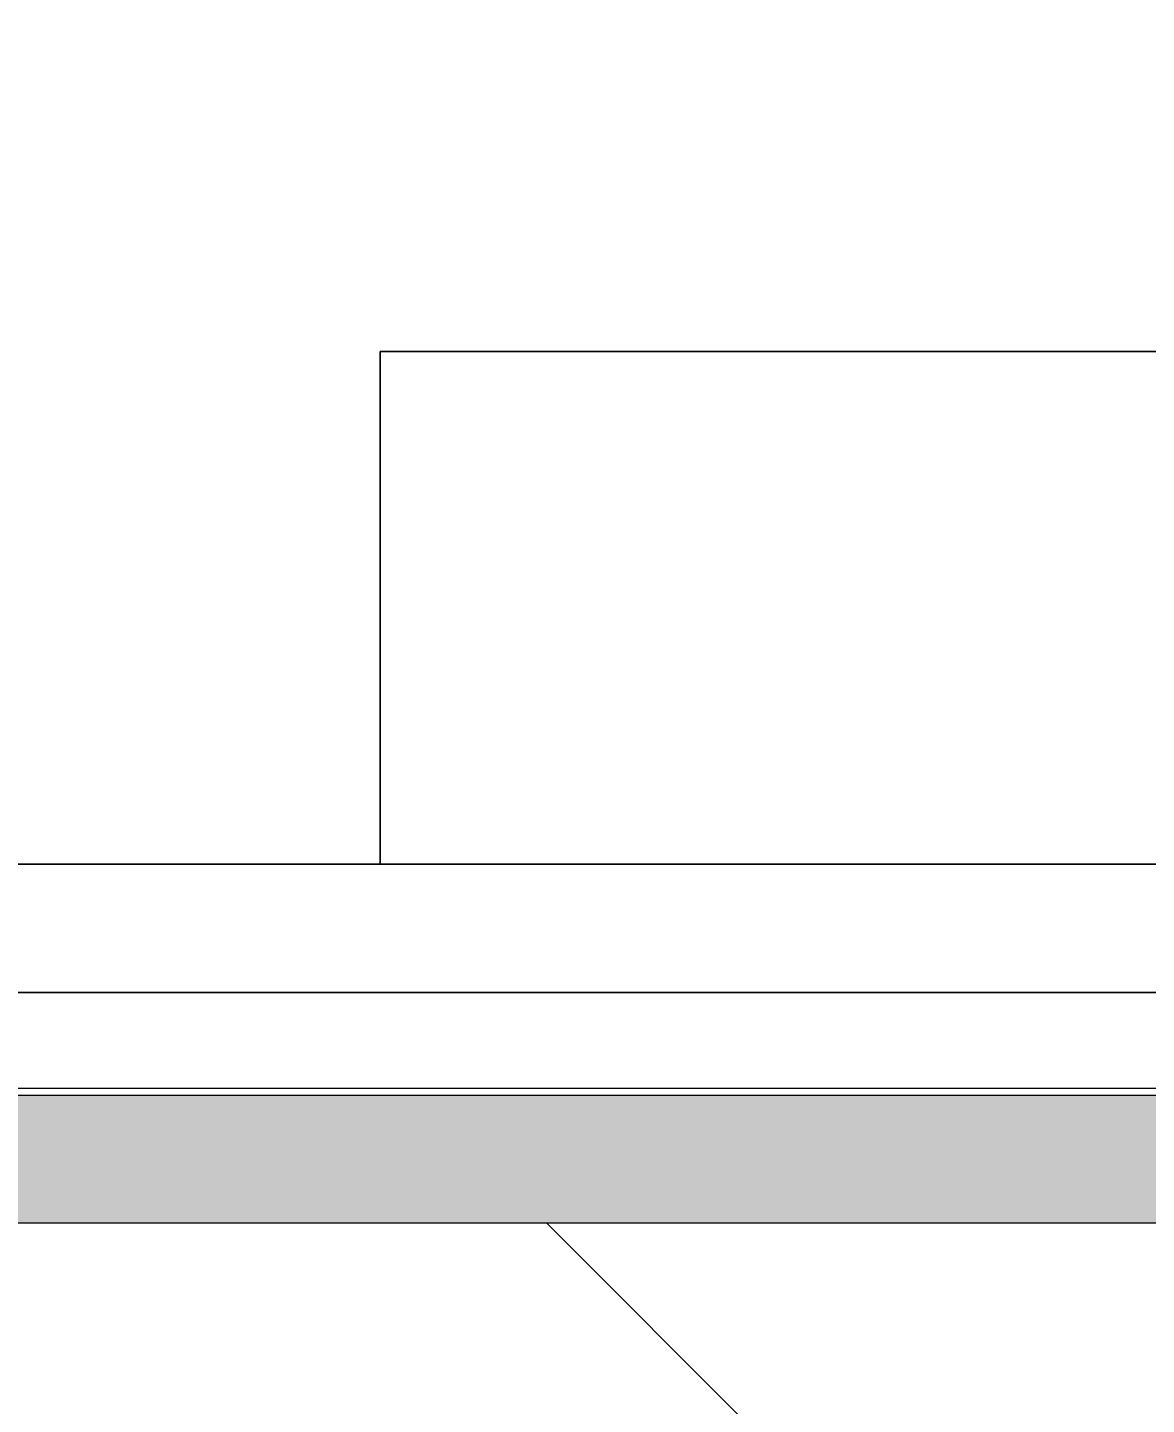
# Model space of a CAD drawing. Header units: millimetres. Extents: x -3724 to 231642, y -8553 to 29017.
# Drawn here: x 9272.5 to 9447.1, y 7871.7 to 8086.5 of the extents above; entities that cross this region are included whole.
import ezdxf

# ---------------------------------------------------------------- set-up
doc = ezdxf.new("R2010")
doc.units = ezdxf.units.MM
for name, color, linetype, lineweight in [('A-ANNO-DIMS', 7, 'Continuous', 9), ('A-ANNO-DIMS-100', 7, 'Continuous', 9), ('I-WALL', 7, 'Continuous', 9)]:
    doc.layers.add(name, color=color, linetype=linetype, lineweight=lineweight)
for name, color, linetype, lineweight, true_color in [('A-WALL-1', 9, 'Continuous', 9, 0x808080), ('A-WALL-FNSH-1', 9, 'Continuous', 9, 0x808080), ('I-FURN-1', 9, 'Continuous', 9, 0x808080)]:
    doc.layers.add(name, color=color, linetype=linetype, lineweight=lineweight, true_color=true_color)
doc.styles.add('ISOCPEUR', font='isocpeur.ttf', dxfattribs={"width": 0.9, "height": 250})
doc.styles.add('ISOCPEUR_1', font='isocpeur.ttf', dxfattribs={"width": 0.9, "height": 200})
doc.dimstyles.new('ISO-2_0_0_9К_Средний_округл2', dxfattribs={"dimscale": 304.8, "dimtxt": 199.196235, "dimasz": 0.492126, "dimexe": 0.393701, "dimexo": 0, "dimgap": 0, "dimtad": 1, "dimdec": 0, "dimrnd": 10, "dimzin": 0, "dimdsep": 46, "dimtxsty": 'ISOCPEUR_1', "dimblk1": 'OBLIQUE', "dimblk2": 'OBLIQUE', "dimsah": 1, "dimcen": 0.09, "dimdle": 0.393701, "dimazin": 0, "dimtfac": 1, "dimtdec": 4, "dimtix": 1, "dimtmove": 0, "dimatfit": 3, "dimfxl": 1, "dimtvp": 1, "dimtolj": 1, "dimtzin": 0, "dimarcsym": 2})
doc.dimstyles.new('ISO-2_5_0_9К_БОЛЬШОЙ', dxfattribs={"dimscale": 304.8, "dimtxt": 248.995294, "dimasz": 0.492126, "dimexe": 0.393701, "dimexo": 0.984252, "dimgap": 0, "dimtad": 1, "dimdec": 0, "dimrnd": 10, "dimzin": 0, "dimdsep": 46, "dimtxsty": 'ISOCPEUR', "dimblk1": 'OBLIQUE', "dimblk2": 'OBLIQUE', "dimsah": 1, "dimcen": 0.09, "dimdle": 0.393701, "dimazin": 0, "dimtfac": 1, "dimtdec": 4, "dimtix": 1, "dimtmove": 0, "dimatfit": 3, "dimfxl": 1, "dimtvp": 1, "dimtolj": 1, "dimtzin": 0, "dimarcsym": 2})

# ---------------------------------------------------------------- blocks, each defined once
blk = doc.blocks.new('Бизиборд лего - бизиборд 1_21б-32328682-План расстановки мебели и оборудования 1 этажа в осях 1-12')
at = {"layer": 'I-FURN-1'}
for p, q in [((-765, 100), (-915, 100)), ((-915, 100), (-915, 20)), ((-915, 20), (-915, 100)), ((-915, 100), (-765, 100)), ((-500, 20), (-1000, 20)), ((-1000, 20), (-970, 20)), ((-970, 20), (-967.07, 20)), ((-957.41, 20), (-970, 20)), ((-970, 20), (-950, 20)), ((-950, 20), (-970, 20)), ((-970, 20), (-957.41, 20)), ((-969.66, 20), (-970, 20)), ((-970, 20), (-950, 20)), ((-950, 20), (-970, 20)), ((-970, 20), (-950, 20)), ((-967.07, 20), (-970, 20)), ((-970, 20), (-955, 20)), ((-969.66, 20), (-970, 20)), ((-970, 20), (-965, 20)), ((-968.66, 20), (-970, 20)), ((-970, 20), (-950, 20)), ((-960, 20), (-970, 20)), ((-970, 20), (-950, 20)), ((-950, 20), (-970, 20)), ((-970, 20), (-967.07, 20)), ((-960, 20), (-970, 20)), ((-970, 20), (-950, 20)), ((-950, 20), (-970, 20)), ((-970, 20), (-950, 20)), ((-969.66, 20), (-970, 20)), ((-970, 20), (-950, 20)), ((-950, 20), (-970, 20)), ((-970, 20), (-950, 20)), ((-950, 20), (-970, 20)), ((-970, 20), (-950, 20)), ((-950, 20), (-970, 20)), ((-970, 20), (-950, 20)), ((-950, 20), (-970, 20)), ((-970, 20), (-950, 20)), ((-950, 20), (-970, 20)), ((-970, 20), (-950, 20)), ((-950, 20), (-970, 20)), ((-970, 20), (-968.66, 20)), ((-957.41, 20), (-970, 20)), ((-970, 20), (-950, 20)), ((-950, 20), (-970, 20)), ((-970, 20), (-969.66, 20)), ((-965, 20), (-970, 20)), ((-970, 20), (-950, 20)), ((-950, 20), (-970, 20)), ((-970, 20), (-969.66, 20)), ((-969.66, 20), (-970, 20)), ((-970, 20), (-967.07, 20)), ((-968.66, 20), (-970, 20)), ((-970, 20), (-962.59, 20)), ((-962.59, 20), (-970, 20)), ((-970, 20), (-950, 20)), ((-950, 20), (-970, 20)), ((-970, 20), (-967.07, 20)), ((-969.66, 20), (-970, 20)), ((-962.59, 20), (-969.66, 20)), ((-950, 20), (-969.66, 20)), ((-967.07, 20), (-969.66, 20)), ((-969.66, 20), (-951.34, 20)), ((-969.66, 20), (-962.59, 20)), ((-962.59, 20), (-969.66, 20)), ((-968.66, 20), (-969.66, 20)), ((-968.66, 20), (-967.07, 20)), ((-957.41, 20), (-968.66, 20)), ((-968.66, 20), (-952.93, 20)), ((-950, 20), (-968.66, 20)), ((-962.59, 20), (-968.66, 20)), ((-967.07, 20), (-950.34, 20)), ((-950, 20), (-967.07, 20)), ((-967.07, 20), (-950, 20)), ((-957.41, 20), (-967.07, 20)), ((-967.07, 20), (-957.41, 20)), ((-967.07, 20), (-951.34, 20)), ((-966.72, 20), (-962.59, 20)), ((-965, 20), (-962.59, 20)), ((-950, 20), (-965, 20)), ((-960, 20), (-962.59, 20)), ((-962.59, 20), (-955, 20)), ((-962.59, 20), (-960, 20)), ((-952.93, 20), (-962.59, 20)), ((-962.59, 20), (-952.93, 20)), ((-960, 20), (-962.59, 20)), ((-960, 20), (-962.59, 20)), ((-961.84, 20), (-957.41, 20)), ((-957.41, 20), (-960, 20)), ((-950, 20), (-960, 20)), ((-950, 20), (-960, 20)), ((-960, 20), (-957.41, 20)), ((-957.41, 20), (-960, 20)), ((-957.41, 20), (-960, 20)), ((-950, 20), (-957.41, 20)), ((-957.41, 20), (-955, 20)), ((-955, 20), (-957.41, 20)), ((-952.93, 20), (-957.41, 20)), ((-950, 20), (-957.41, 20)), ((-950, 20), (-957.41, 20)), ((-957.41, 20), (-950.34, 20)), ((-957.41, 20), (-950, 20)), ((-952.93, 20), (-957.41, 20)), ((-955, 20), (-957.41, 20)), ((-956.96, 20), (-952.93, 20)), ((-955, 20), (-952.93, 20)), ((-952.93, 20), (-955, 20)), ((-955, 20), (-950, 20)), ((-955, 20), (-951.34, 20)), ((-952.93, 20), (-955, 20)), ((-952.93, 20), (-951.34, 20)), ((-951.34, 20), (-952.93, 20)), ((-950, 20), (-952.93, 20)), ((-952.93, 20), (-950, 20)), ((-950, 20), (-952.93, 20)), ((-952.93, 20), (-950, 20)), ((-951.34, 20), (-952.93, 20)), ((-950, 20), (-952.93, 20)), ((-951.34, 20), (-950.34, 20)), ((-950.34, 20), (-951.34, 20)), ((-951.34, 20), (-950, 20)), ((-951.34, 20), (-950, 20)), ((-950, 20), (-951.34, 20)), ((-951.34, 20), (-950.34, 20)), ((-950.34, 20), (-950, 20)), ((-950.34, 20), (-950, 20)), ((-950, 20), (-950.34, 20)), ((-950.34, 20), (-950, 20)), ((-950.34, 20), (-950, 20)), ((-950, 20), (-915, 20)), ((-915, 20), (-910, 20)), ((-915, 20), (-910, 20)), ((-910, 20), (-915, 20)), ((-910, 20), (-890, 20)), ((-909.66, 20), (-910, 20)), ((-910, 20), (-907.07, 20)), ((-902.59, 20), (-910, 20)), ((-910, 20), (-890, 20)), ((-890, 20), (-910, 20)), ((-910, 20), (-890, 20)), ((-890, 20), (-910, 20)), ((-910, 20), (-895, 20)), ((-890, 20), (-910, 20)), ((-910, 20), (-905, 20)), ((-891.34, 20), (-910, 20)), ((-910, 20), (-908.66, 20)), ((-890, 20), (-910, 20)), ((-910, 20), (-890, 20)), ((-890, 20), (-910, 20)), ((-910, 20), (-890, 20)), ((-890, 20), (-910, 20)), ((-910, 20), (-890, 20)), ((-890, 20), (-910, 20)), ((-910, 20), (-905, 20)), ((-902.59, 20), (-910, 20)), ((-910, 20), (-890, 20)), ((-902.59, 20), (-910, 20)), ((-910, 20), (-890, 20)), ((-890, 20), (-910, 20)), ((-910, 20), (-890, 20)), ((-890, 20), (-910, 20)), ((-910, 20), (-907.07, 20)), ((-890, 20), (-910, 20)), ((-910, 20), (-890, 20)), ((-890, 20), (-910, 20)), ((-910, 20), (-890, 20)), ((-890, 20), (-910, 20)), ((-910, 20), (-890.34, 20)), ((-892.93, 20), (-910, 20)), ((-910, 20), (-890, 20)), ((-890, 20), (-910, 20)), ((-910, 20), (-900, 20)), ((-905, 20), (-910, 20)), ((-910, 20), (-891.34, 20)), ((-890, 20), (-910, 20)), ((-910, 20), (-909.66, 20)), ((-890, 20), (-910, 20)), ((-910, 20), (-902.59, 20)), ((-909.66, 20), (-910, 20)), ((-910, 20), (-909.66, 20)), ((-905, 20), (-910, 20)), ((-910, 20), (-890, 20)), ((-890, 20), (-910, 20)), ((-910, 20), (-890, 20)), ((-890, 20), (-910, 20)), ((-910, 20), (-909.66, 20)), ((-909.66, 20), (-910, 20)), ((-897.41, 20), (-909.66, 20)), ((-909.66, 20), (-897.41, 20)), ((-897.41, 20), (-909.66, 20)), ((-909.66, 20), (-902.59, 20)), ((-909.66, 20), (-908.66, 20)), ((-908.66, 20), (-909.66, 20)), ((-908.66, 20), (-890, 20)), ((-908.66, 20), (-905, 20)), ((-890, 20), (-908.66, 20)), ((-907.07, 20), (-903.24, 20)), ((-907.07, 20), (-891.34, 20)), ((-907.07, 20), (-890, 20)), ((-907.07, 20), (-903.24, 20)), ((-903.24, 20), (-907.07, 20)), ((-905, 20), (-890, 20)), ((-905, 20), (-890, 20)), ((-890, 20), (-905, 20)), ((-890, 20), (-905, 20)), ((-905, 20), (-891.34, 20)), ((-902.59, 20), (-898.36, 20)), ((-890, 20), (-902.59, 20)), ((-890, 20), (-902.59, 20)), ((-890, 20), (-902.59, 20)), ((-902.59, 20), (-892.93, 20)), ((-902.59, 20), (-890, 20)), ((-902.59, 20), (-898.36, 20)), ((-898.36, 20), (-902.59, 20)), ((-900, 20), (-890, 20)), ((-897.41, 20), (-893.48, 20)), ((-895, 20), (-897.41, 20)), ((-897.41, 20), (-890, 20)), ((-890.34, 20), (-897.41, 20)), ((-897.41, 20), (-893.48, 20)), ((-893.48, 20), (-897.41, 20)), ((-892.93, 20), (-895, 20)), ((-895, 20), (-890, 20)), ((-892.93, 20), (-891.34, 20)), ((-890, 20), (-892.93, 20)), ((-890, 20), (-892.93, 20)), ((-892.93, 20), (-890, 20)), ((-892.93, 20), (-891.34, 20)), ((-891.34, 20), (-892.93, 20)), ((-891.34, 20), (-890, 20)), ((-890, 20), (-891.34, 20)), ((-891.34, 20), (-890, 20)), ((-891.34, 20), (-890, 20)), ((-890.34, 20), (-890, 20)), ((-890, 20), (-890.34, 20)), ((-890, 20), (-850, 20)), ((-890, 20), (-850, 20)), ((-850, 20), (-890, 20)), ((-850, 20), (-840, 20)), ((-842.59, 20), (-850, 20)), ((-850, 20), (-830, 20)), ((-830, 20), (-850, 20)), ((-850, 20), (-830, 20)), ((-830, 20), (-850, 20)), ((-850, 20), (-830, 20)), ((-830, 20), (-850, 20)), ((-850, 20), (-830, 20)), ((-830, 20), (-850, 20)), ((-850, 20), (-830, 20)), ((-845, 20), (-850, 20)), ((-850, 20), (-830, 20)), ((-848.66, 20), (-850, 20)), ((-850, 20), (-847.07, 20)), ((-847.07, 20), (-850, 20)), ((-850, 20), (-830, 20)), ((-830, 20), (-850, 20)), ((-850, 20), (-830, 20)), ((-830, 20), (-850, 20)), ((-850, 20), (-835, 20)), ((-849.66, 20), (-850, 20)), ((-850, 20), (-830, 20)), ((-830, 20), (-850, 20)), ((-850, 20), (-830, 20)), ((-830, 20), (-850, 20)), ((-850, 20), (-830, 20)), ((-830, 20), (-850, 20)), ((-850, 20), (-830, 20)), ((-830, 20), (-850, 20)), ((-850, 20), (-830, 20)), ((-830, 20), (-850, 20)), ((-850, 20), (-830, 20)), ((-830, 20), (-850, 20)), ((-850, 20), (-830, 20)), ((-830, 20), (-850, 20)), ((-850, 20), (-830, 20)), ((-830, 20), (-850, 20)), ((-850, 20), (-840, 20)), ((-830, 20), (-850, 20)), ((-850, 20), (-849.66, 20)), ((-830, 20), (-850, 20)), ((-850, 20), (-847.07, 20)), ((-848.66, 20), (-850, 20)), ((-850, 20), (-848.66, 20)), ((-849.66, 20), (-850, 20)), ((-850, 20), (-831.34, 20)), ((-837.41, 20), (-850, 20)), ((-850, 20), (-830, 20)), ((-830, 20), (-850, 20)), ((-850, 20), (-830, 20)), ((-830, 20), (-850, 20)), ((-850, 20), (-849.66, 20)), ((-848.66, 20), (-850, 20)), ((-845, 20), (-849.66, 20)), ((-849.66, 20), (-848.66, 20)), ((-847.07, 20), (-849.66, 20)), ((-849.66, 20), (-847.07, 20)), ((-848.66, 20), (-845, 20)), ((-840, 20), (-848.66, 20)), ((-848.66, 20), (-847.07, 20)), ((-830, 20), (-848.66, 20)), ((-848.66, 20), (-840, 20)), ((-842.59, 20), (-848.66, 20)), ((-848.66, 20), (-845, 20)), ((-845, 20), (-848.66, 20)), ((-847.07, 20), (-835, 20)), ((-832.93, 20), (-847.07, 20)), ((-847.07, 20), (-845, 20)), ((-847.07, 20), (-830, 20)), ((-840, 20), (-847.07, 20)), ((-847.07, 20), (-845, 20)), ((-832.93, 20), (-845, 20)), ((-842.59, 20), (-845, 20)), ((-845, 20), (-830, 20)), ((-845, 20), (-842.59, 20)), ((-844.64, 20), (-840, 20)), ((-844.64, 20), (-840, 20)), ((-840, 20), (-844.64, 20)), ((-840, 20), (-842.59, 20)), ((-831.34, 20), (-842.59, 20)), ((-842.59, 20), (-840, 20)), ((-837.41, 20), (-842.59, 20)), ((-840, 20), (-830, 20)), ((-830, 20), (-840, 20)), ((-830, 20), (-840, 20)), ((-840, 20), (-830, 20)), ((-840, 20), (-831.34, 20)), ((-831.34, 20), (-840, 20)), ((-840, 20), (-835, 20)), ((-839.76, 20), (-835, 20)), ((-839.76, 20), (-835, 20)), ((-835, 20), (-839.76, 20)), ((-830, 20), (-837.41, 20)), ((-835, 20), (-837.41, 20)), ((-835, 20), (-831.34, 20)), ((-835, 20), (-831.34, 20)), ((-835, 20), (-831.34, 20)), ((-832.93, 20), (-835, 20)), ((-834.88, 20), (-831.34, 20)), ((-834.88, 20), (-831.34, 20)), ((-831.34, 20), (-834.88, 20)), ((-830, 20), (-832.93, 20)), ((-830, 20), (-832.93, 20)), ((-830.34, 20), (-832.93, 20)), ((-831.34, 20), (-830, 20)), ((-831.34, 20), (-830.34, 20)), ((-830.34, 20), (-831.34, 20)), ((-831.34, 20), (-830, 20)), ((-830, 20), (-831.34, 20)), ((-831.34, 20), (-830, 20)), ((-831.34, 20), (-830.34, 20)), ((-830.34, 20), (-830, 20)), ((-830, 20), (-830.34, 20)), ((-830.34, 20), (-830, 20)), ((-830, 20), (-830.34, 20)), ((-830, 20), (-795.81, 20)), ((-830, 20), (-790, 20)), ((-790, 20), (-830, 20)), ((-970, 0), (-1030, 0)), ((-1030, 0), (-970, 0)), ((-1000, 0), (-500, 0)), ((-970, 0), (-1000, 0)), ((-969.66, 0), (-970, 0)), ((-970, 0), (-950.34, 0)), ((-950, 0), (-970, 0)), ((-970, 0), (-950, 0)), ((-950, 0), (-970, 0)), ((-970, 0), (-951.34, 0)), ((-950, 0), (-970, 0)), ((-970, 0), (-950, 0)), ((-968.66, 0), (-970, 0)), ((-970, 0), (-968.66, 0)), ((-950, 0), (-970, 0)), ((-970, 0), (-969.66, 0)), ((-950, 0), (-970, 0)), ((-970, 0), (-950, 0)), ((-962.59, 0), (-970, 0)), ((-970, 0), (-968.66, 0)), ((-950, 0), (-970, 0)), ((-970, 0), (-950, 0)), ((-965, 0), (-970, 0)), ((-970, 0), (-965, 0)), ((-950, 0), (-970, 0)), ((-970, 0), (-950, 0)), ((-950, 0), (-970, 0)), ((-970, 0), (-955, 0)), ((-960, 0), (-970, 0)), ((-970, 0), (-950, 0)), ((-950, 0), (-970, 0)), ((-970, 0), (-950, 0)), ((-950, 0), (-970, 0)), ((-970, 0), (-968.66, 0)), ((-950, 0), (-970, 0)), ((-970, 0), (-950, 0)), ((-950, 0), (-970, 0)), ((-970, 0), (-950, 0)), ((-950, 0), (-970, 0)), ((-970, 0), (-950, 0)), ((-950, 0), (-970, 0)), ((-970, 0), (-950, 0)), ((-950, 0), (-970, 0)), ((-970, 0), (-950, 0)), ((-950, 0), (-970, 0)), ((-970, 0), (-950, 0)), ((-950, 0), (-970, 0)), ((-970, 0), (-967.07, 0)), ((-962.59, 0), (-970, 0)), ((-970, 0), (-950, 0)), ((-950, 0), (-970, 0)), ((-970, 0), (-967.07, 0)), ((-950, 0), (-970, 0)), ((-970, 0), (-950, 0)), ((-950, 0), (-970, 0)), ((-970, 0), (-950, 0)), ((-968.66, 0), (-970, 0)), ((-970, 0), (-968.66, 0)), ((-967.07, 0), (-969.66, 0)), ((-969.66, 0), (-950, 0)), ((-967.07, 0), (-968.66, 0)), ((-968.66, 0), (-967.07, 0)), ((-967.07, 0), (-968.66, 0)), ((-962.59, 0), (-968.66, 0)), ((-968.66, 0), (-960, 0)), ((-968.66, 0), (-957.41, 0)), ((-968.66, 0), (-960, 0)), ((-960, 0), (-968.66, 0)), ((-968.66, 0), (-967.07, 0)), ((-965, 0), (-967.07, 0)), ((-967.07, 0), (-950, 0)), ((-967.07, 0), (-951.34, 0)), ((-967.07, 0), (-962.59, 0)), ((-962.59, 0), (-966.72, 0)), ((-966.72, 0), (-962.59, 0)), ((-962.59, 0), (-966.72, 0)), ((-957.41, 0), (-965, 0)), ((-950, 0), (-965, 0)), ((-965, 0), (-950, 0)), ((-957.41, 0), (-962.59, 0)), ((-957.41, 0), (-962.59, 0)), ((-950, 0), (-962.59, 0)), ((-962.59, 0), (-957.41, 0)), ((-957.41, 0), (-961.84, 0)), ((-961.84, 0), (-957.41, 0)), ((-957.41, 0), (-961.84, 0)), ((-960, 0), (-951.34, 0)), ((-957.41, 0), (-960, 0)), ((-960, 0), (-950, 0)), ((-950.34, 0), (-960, 0)), ((-952.93, 0), (-957.41, 0)), ((-950.34, 0), (-957.41, 0)), ((-951.34, 0), (-957.41, 0)), ((-957.41, 0), (-952.93, 0)), ((-950, 0), (-957.41, 0)), ((-957.41, 0), (-951.34, 0)), ((-952.93, 0), (-956.96, 0)), ((-956.96, 0), (-952.93, 0)), ((-952.93, 0), (-956.96, 0)), ((-955, 0), (-950, 0)), ((-950, 0), (-952.93, 0)), ((-952.93, 0), (-950, 0)), ((-951.34, 0), (-950, 0)), ((-951.34, 0), (-950.34, 0)), ((-950, 0), (-951.34, 0)), ((-951.34, 0), (-950, 0)), ((-951.34, 0), (-950, 0)), ((-950.34, 0), (-950, 0)), ((-950, 0), (-950.34, 0)), ((-950.34, 0), (-950, 0)), ((-950, 0), (-950.34, 0)), ((-910, 0), (-950, 0)), ((-950, 0), (-910, 0)), ((-910, 0), (-950, 0)), ((-905, 0), (-910, 0)), ((-910, 0), (-905, 0)), ((-890, 0), (-910, 0)), ((-910, 0), (-895, 0)), ((-900, 0), (-910, 0)), ((-910, 0), (-908.66, 0)), ((-890, 0), (-910, 0)), ((-910, 0), (-909.66, 0)), ((-902.59, 0), (-910, 0)), ((-910, 0), (-907.07, 0)), ((-900, 0), (-910, 0)), ((-910, 0), (-890, 0)), ((-890, 0), (-910, 0)), ((-910, 0), (-890, 0)), ((-908.66, 0), (-910, 0)), ((-910, 0), (-902.59, 0)), ((-890, 0), (-910, 0)), ((-910, 0), (-890, 0)), ((-890, 0), (-910, 0)), ((-910, 0), (-890, 0)), ((-895, 0), (-910, 0)), ((-910, 0), (-890, 0)), ((-890, 0), (-910, 0)), ((-910, 0), (-890, 0)), ((-890, 0), (-910, 0)), ((-910, 0), (-890, 0)), ((-890, 0), (-910, 0)), ((-910, 0), (-890, 0)), ((-905, 0), (-910, 0)), ((-910, 0), (-890, 0)), ((-890, 0), (-910, 0)), ((-910, 0), (-890, 0)), ((-890, 0), (-910, 0)), ((-910, 0), (-890, 0)), ((-890, 0), (-910, 0)), ((-910, 0), (-890, 0)), ((-890, 0), (-910, 0)), ((-910, 0), (-890, 0)), ((-890, 0), (-910, 0)), ((-910, 0), (-890, 0)), ((-890, 0), (-910, 0)), ((-910, 0), (-890, 0)), ((-890, 0), (-910, 0)), ((-910, 0), (-890, 0)), ((-890, 0), (-910, 0)), ((-910, 0), (-890, 0)), ((-909.66, 0), (-910, 0)), ((-910, 0), (-905, 0)), ((-897.41, 0), (-910, 0)), ((-910, 0), (-897.41, 0)), ((-890, 0), (-910, 0)), ((-910, 0), (-890, 0)), ((-908.66, 0), (-910, 0)), ((-910, 0), (-908.66, 0)), ((-909.66, 0), (-897.41, 0)), ((-908.66, 0), (-909.66, 0)), ((-908.66, 0), (-890, 0)), ((-902.59, 0), (-908.66, 0)), ((-900, 0), (-908.66, 0)), ((-897.41, 0), (-908.66, 0)), ((-908.66, 0), (-900, 0)), ((-903.24, 0), (-907.07, 0)), ((-907.07, 0), (-903.24, 0)), ((-903.24, 0), (-907.07, 0)), ((-907.07, 0), (-900, 0)), ((-897.41, 0), (-905, 0)), ((-905, 0), (-902.59, 0)), ((-895, 0), (-905, 0)), ((-905, 0), (-891.34, 0)), ((-898.36, 0), (-902.59, 0)), ((-902.59, 0), (-898.36, 0)), ((-898.36, 0), (-902.59, 0)), ((-902.59, 0), (-895, 0)), ((-892.93, 0), (-902.59, 0)), ((-900, 0), (-902.59, 0)), ((-902.59, 0), (-890, 0)), ((-890, 0), (-900, 0)), ((-900, 0), (-890, 0)), ((-890, 0), (-900, 0)), ((-890.34, 0), (-900, 0)), ((-890, 0), (-900, 0)), ((-900, 0), (-897.41, 0)), ((-893.48, 0), (-897.41, 0)), ((-897.41, 0), (-893.48, 0)), ((-893.48, 0), (-897.41, 0)), ((-895, 0), (-897.41, 0)), ((-897.41, 0), (-890, 0)), ((-890, 0), (-897.41, 0)), ((-897.41, 0), (-890, 0)), ((-895, 0), (-897.41, 0)), ((-897.41, 0), (-892.93, 0)), ((-892.93, 0), (-895, 0)), ((-895, 0), (-890, 0)), ((-895, 0), (-890, 0)), ((-890, 0), (-895, 0)), ((-890, 0), (-895, 0)), ((-891.34, 0), (-895, 0)), ((-891.34, 0), (-892.93, 0)), ((-892.93, 0), (-891.34, 0)), ((-891.34, 0), (-892.93, 0)), ((-890.34, 0), (-892.93, 0)), ((-890, 0), (-892.93, 0)), ((-892.93, 0), (-890.34, 0)), ((-891.34, 0), (-890, 0)), ((-890, 0), (-891.34, 0)), ((-890, 0), (-890.34, 0)), ((-890, 0), (-890.34, 0)), ((-890.34, 0), (-890, 0)), ((-850, 0), (-890, 0)), ((-890, 0), (-850, 0)), ((-850, 0), (-890, 0)), ((-849.66, 0), (-850, 0)), ((-850, 0), (-849.66, 0)), ((-849.66, 0), (-850, 0)), ((-850, 0), (-849.66, 0)), ((-849.66, 0), (-850, 0)), ((-850, 0), (-849.66, 0)), ((-849.66, 0), (-850, 0)), ((-850, 0), (-849.66, 0)), ((-849.66, 0), (-850, 0)), ((-850, 0), (-849.66, 0)), ((-849.66, 0), (-850, 0)), ((-850, 0), (-849.66, 0)), ((-849.66, 0), (-850, 0)), ((-850, 0), (-849.66, 0)), ((-849.66, 0), (-850, 0)), ((-850, 0), (-849.66, 0)), ((-849.66, 0), (-850, 0)), ((-850, 0), (-849.66, 0)), ((-849.66, 0), (-850, 0)), ((-850, 0), (-849.66, 0)), ((-849.66, 0), (-850, 0)), ((-850, 0), (-849.66, 0)), ((-849.66, 0), (-850, 0)), ((-850, 0), (-849.66, 0)), ((-849.66, 0), (-850, 0)), ((-850, 0), (-849.66, 0)), ((-849.66, 0), (-850, 0)), ((-850, 0), (-849.66, 0)), ((-849.66, 0), (-850, 0)), ((-850, 0), (-849.66, 0)), ((-849.66, 0), (-850, 0)), ((-850, 0), (-849.66, 0)), ((-849.66, 0), (-850, 0)), ((-850, 0), (-849.66, 0)), ((-849.66, 0), (-850, 0)), ((-850, 0), (-849.66, 0)), ((-849.66, 0), (-850, 0)), ((-850, 0), (-849.66, 0)), ((-849.66, 0), (-850, 0)), ((-850, 0), (-849.66, 0)), ((-849.66, 0), (-850, 0)), ((-850, 0), (-849.66, 0)), ((-849.66, 0), (-850, 0)), ((-850, 0), (-849.66, 0)), ((-849.66, 0), (-850, 0)), ((-850, 0), (-849.66, 0)), ((-849.66, 0), (-850, 0)), ((-850, 0), (-849.66, 0)), ((-849.66, 0), (-850, 0)), ((-850, 0), (-849.66, 0)), ((-849.66, 0), (-850, 0)), ((-850, 0), (-849.66, 0)), ((-847.07, 0), (-850, 0)), ((-850, 0), (-848.66, 0)), ((-849.56, 0), (-849.66, 0)), ((-849.66, 0), (-849.56, 0)), ((-849.56, 0), (-849.66, 0)), ((-849.66, 0), (-849.56, 0)), ((-849.56, 0), (-849.66, 0)), ((-849.66, 0), (-849.56, 0)), ((-849.56, 0), (-849.66, 0)), ((-849.66, 0), (-849.56, 0)), ((-849.56, 0), (-849.66, 0)), ((-849.66, 0), (-849.56, 0)), ((-849.56, 0), (-849.66, 0)), ((-849.66, 0), (-849.56, 0)), ((-849.56, 0), (-849.66, 0)), ((-849.66, 0), (-849.56, 0)), ((-849.56, 0), (-849.66, 0)), ((-849.66, 0), (-849.56, 0)), ((-849.56, 0), (-849.66, 0)), ((-849.66, 0), (-849.56, 0)), ((-849.56, 0), (-849.66, 0)), ((-849.66, 0), (-849.56, 0)), ((-849.56, 0), (-849.66, 0)), ((-849.66, 0), (-849.56, 0)), ((-849.56, 0), (-849.66, 0)), ((-849.66, 0), (-849.56, 0)), ((-849.56, 0), (-849.66, 0)), ((-849.66, 0), (-849.56, 0)), ((-849.56, 0), (-849.66, 0)), ((-849.66, 0), (-849.56, 0)), ((-849.56, 0), (-849.66, 0)), ((-849.66, 0), (-849.56, 0)), ((-849.56, 0), (-849.66, 0)), ((-849.66, 0), (-849.56, 0)), ((-849.56, 0), (-849.66, 0)), ((-849.66, 0), (-849.56, 0)), ((-849.56, 0), (-849.66, 0)), ((-849.66, 0), (-849.56, 0)), ((-849.56, 0), (-849.66, 0)), ((-849.66, 0), (-849.56, 0)), ((-849.56, 0), (-849.66, 0)), ((-849.66, 0), (-849.56, 0)), ((-849.56, 0), (-849.66, 0)), ((-849.66, 0), (-849.56, 0)), ((-849.56, 0), (-849.66, 0)), ((-849.66, 0), (-849.56, 0)), ((-849.56, 0), (-849.66, 0)), ((-849.66, 0), (-849.56, 0)), ((-849.56, 0), (-849.66, 0)), ((-849.66, 0), (-849.56, 0)), ((-849.56, 0), (-849.66, 0)), ((-849.66, 0), (-849.56, 0)), ((-849.56, 0), (-849.66, 0)), ((-849.66, 0), (-849.56, 0)), ((-845, 0), (-849.56, 0)), ((-849.56, 0), (-847.07, 0)), ((-845, 0), (-849.56, 0)), ((-849.56, 0), (-835, 0)), ((-835, 0), (-849.56, 0)), ((-849.56, 0), (-835, 0)), ((-845, 0), (-849.56, 0)), ((-849.56, 0), (-847.07, 0)), ((-835, 0), (-849.56, 0)), ((-849.56, 0), (-835, 0)), ((-845, 0), (-849.56, 0)), ((-849.56, 0), (-835, 0)), ((-835, 0), (-849.56, 0)), ((-849.56, 0), (-835, 0)), ((-835, 0), (-849.56, 0)), ((-849.56, 0), (-835, 0)), ((-835, 0), (-849.56, 0)), ((-849.56, 0), (-835, 0)), ((-835, 0), (-849.56, 0)), ((-849.56, 0), (-835, 0)), ((-835, 0), (-849.56, 0)), ((-849.56, 0), (-837.41, 0)), ((-835, 0), (-849.56, 0)), ((-849.56, 0), (-835, 0)), ((-835, 0), (-849.56, 0)), ((-849.56, 0), (-837.41, 0)), ((-835, 0), (-849.56, 0)), ((-849.56, 0), (-835, 0)), ((-835, 0), (-849.56, 0)), ((-849.56, 0), (-835, 0)), ((-835, 0), (-849.56, 0)), ((-849.56, 0), (-835, 0)), ((-835, 0), (-849.56, 0)), ((-849.56, 0), (-835, 0)), ((-835, 0), (-849.56, 0)), ((-849.56, 0), (-835, 0)), ((-835, 0), (-849.56, 0)), ((-849.56, 0), (-835, 0)), ((-835, 0), (-849.56, 0)), ((-849.56, 0), (-835, 0)), ((-835, 0), (-849.56, 0)), ((-849.56, 0), (-835, 0)), ((-835, 0), (-849.56, 0)), ((-849.56, 0), (-835, 0)), ((-835, 0), (-849.56, 0)), ((-849.56, 0), (-835, 0)), ((-848.66, 0), (-849.56, 0)), ((-849.56, 0), (-848.66, 0)), ((-837.41, 0), (-849.56, 0)), ((-849.56, 0), (-835, 0)), ((-835, 0), (-849.56, 0)), ((-849.56, 0), (-835, 0)), ((-845, 0), (-848.66, 0)), ((-848.66, 0), (-845, 0)), ((-845, 0), (-848.66, 0)), ((-835, 0), (-848.66, 0)), ((-848.66, 0), (-847.07, 0)), ((-848.66, 0), (-840, 0)), ((-847.07, 0), (-835, 0)), ((-847.07, 0), (-837.41, 0)), ((-847.07, 0), (-842.59, 0)), ((-845, 0), (-847.07, 0)), ((-842.59, 0), (-845, 0)), ((-835, 0), (-845, 0)), ((-842.59, 0), (-845, 0)), ((-842.59, 0), (-845, 0)), ((-840, 0), (-845, 0)), ((-840, 0), (-844.64, 0)), ((-844.64, 0), (-840, 0)), ((-840, 0), (-844.64, 0)), ((-835, 0), (-842.59, 0)), ((-840, 0), (-842.59, 0)), ((-840, 0), (-842.59, 0)), ((-842.59, 0), (-840, 0)), ((-835, 0), (-840, 0)), ((-835, 0), (-840, 0)), ((-840, 0), (-837.41, 0)), ((-835, 0), (-840, 0)), ((-840, 0), (-831.34, 0)), ((-835, 0), (-839.76, 0)), ((-839.76, 0), (-835, 0)), ((-835, 0), (-839.76, 0)), ((-837.41, 0), (-835, 0)), ((-837.41, 0), (-835, 0)), ((-837.41, 0), (-835, 0)), ((-837.41, 0), (-835, 0)), ((-835, 0), (-837.41, 0)), ((-834.86, 0), (-835, 0)), ((-835, 0), (-834.86, 0)), ((-834.86, 0), (-835, 0)), ((-835, 0), (-834.86, 0)), ((-834.86, 0), (-835, 0)), ((-835, 0), (-834.86, 0)), ((-834.86, 0), (-835, 0)), ((-835, 0), (-834.86, 0)), ((-834.86, 0), (-835, 0)), ((-835, 0), (-834.86, 0)), ((-834.86, 0), (-835, 0)), ((-835, 0), (-834.86, 0)), ((-834.86, 0), (-835, 0)), ((-835, 0), (-834.86, 0)), ((-834.86, 0), (-835, 0)), ((-835, 0), (-834.86, 0)), ((-834.86, 0), (-835, 0)), ((-835, 0), (-834.86, 0)), ((-834.86, 0), (-835, 0)), ((-835, 0), (-834.86, 0)), ((-834.86, 0), (-835, 0)), ((-835, 0), (-834.86, 0)), ((-834.86, 0), (-835, 0)), ((-835, 0), (-834.86, 0)), ((-834.86, 0), (-835, 0)), ((-835, 0), (-834.86, 0)), ((-834.86, 0), (-835, 0)), ((-835, 0), (-834.86, 0)), ((-834.86, 0), (-835, 0)), ((-835, 0), (-834.86, 0)), ((-834.86, 0), (-835, 0)), ((-835, 0), (-834.86, 0)), ((-834.86, 0), (-835, 0)), ((-835, 0), (-834.86, 0)), ((-834.86, 0), (-835, 0)), ((-835, 0), (-834.86, 0)), ((-834.86, 0), (-835, 0)), ((-835, 0), (-834.86, 0)), ((-834.86, 0), (-835, 0)), ((-835, 0), (-834.86, 0)), ((-834.86, 0), (-835, 0)), ((-835, 0), (-834.86, 0)), ((-834.86, 0), (-835, 0)), ((-835, 0), (-834.86, 0)), ((-834.86, 0), (-835, 0)), ((-835, 0), (-834.86, 0)), ((-834.86, 0), (-835, 0)), ((-835, 0), (-834.86, 0)), ((-834.86, 0), (-835, 0)), ((-835, 0), (-834.86, 0)), ((-834.86, 0), (-835, 0)), ((-835, 0), (-834.86, 0)), ((-831.34, 0), (-835, 0)), ((-831.34, 0), (-834.88, 0)), ((-834.88, 0), (-831.34, 0)), ((-831.34, 0), (-834.88, 0)), ((-830.34, 0), (-834.86, 0)), ((-834.86, 0), (-830, 0)), ((-832.93, 0), (-834.86, 0)), ((-834.86, 0), (-830, 0)), ((-830, 0), (-834.86, 0)), ((-834.86, 0), (-830, 0)), ((-830.34, 0), (-834.86, 0)), ((-834.86, 0), (-830.34, 0)), ((-830, 0), (-834.86, 0)), ((-834.86, 0), (-830, 0)), ((-830, 0), (-834.86, 0)), ((-834.86, 0), (-830, 0)), ((-830, 0), (-834.86, 0)), ((-834.86, 0), (-830, 0)), ((-830, 0), (-834.86, 0)), ((-834.86, 0), (-831.34, 0)), ((-830, 0), (-834.86, 0)), ((-834.86, 0), (-830, 0)), ((-830, 0), (-834.86, 0)), ((-834.86, 0), (-830, 0)), ((-830, 0), (-834.86, 0)), ((-834.86, 0), (-832.93, 0)), ((-830, 0), (-834.86, 0)), ((-834.86, 0), (-830, 0)), ((-830, 0), (-834.86, 0)), ((-834.86, 0), (-830, 0)), ((-830, 0), (-834.86, 0)), ((-834.86, 0), (-830, 0)), ((-830, 0), (-834.86, 0)), ((-834.86, 0), (-830, 0)), ((-830, 0), (-834.86, 0)), ((-834.86, 0), (-830, 0)), ((-830, 0), (-834.86, 0)), ((-834.86, 0), (-830, 0)), ((-830, 0), (-834.86, 0)), ((-834.86, 0), (-830, 0)), ((-830, 0), (-834.86, 0)), ((-834.86, 0), (-830, 0)), ((-830, 0), (-834.86, 0)), ((-834.86, 0), (-830, 0)), ((-830, 0), (-834.86, 0)), ((-834.86, 0), (-830, 0)), ((-830, 0), (-834.86, 0)), ((-834.86, 0), (-830, 0)), ((-830, 0), (-834.86, 0)), ((-834.86, 0), (-830, 0)), ((-830, 0), (-834.86, 0)), ((-834.86, 0), (-830, 0)), ((-830, 0), (-834.86, 0)), ((-834.86, 0), (-830, 0)), ((-830, 0), (-834.86, 0)), ((-834.86, 0), (-830, 0)), ((-830, 0), (-832.93, 0)), ((-832.93, 0), (-830, 0)), ((-831.34, 0), (-830, 0)), ((-830, 0), (-831.34, 0)), ((-831.34, 0), (-830.34, 0)), ((-830, 0), (-830.34, 0)), ((-830, 0), (-830.34, 0)), ((-830.34, 0), (-830, 0)), ((-830.34, 0), (-830, 0)), ((-790, 0), (-830, 0)), ((-830, 0), (-790, 0)), ((-790, 0), (-830, 0))]:
    blk.add_line(p, q, dxfattribs=at)
blk = doc.blocks.new('DIMBLOCK112-План расстановки мебели и оборудования 1 этажа в осях 1-12')
at = {"layer": 'A-ANNO-DIMS-100'}
for p, q in [((7660, 7900), (7660, 8416.23)), ((10242.5, 8036), (10242.5, 8416.23)), ((7540, 8296.23), (10242.5, 8296.23)), ((7660, 8296.23), (7660, 7900)), ((10242.5, 8296.23), (10242.5, 8036))]:
    blk.add_line(p, q, dxfattribs=at)
at = {"layer": 'A-ANNO-DIMS-100', "lineweight": 20}
for p, q in [((7660, 8296.23), (7735, 8371.23)), ((10242.5, 8296.23), (10317.5, 8371.23)), ((7660, 8296.23), (7585, 8221.23)), ((10242.5, 8296.23), (10167.5, 8221.23))]:
    blk.add_line(p, q, dxfattribs=at)
at = {"layer": 'A-ANNO-DIMS-100', "color": 0, "insert": (8778.87, 8557.52), "char_height": 200, "width": 413.7153, "attachment_point": 1, "line_spacing_factor": 1.149209, "style": 'ISOCPEUR_1'}
blk.add_mtext('1/2', dxfattribs=at)
blk = doc.blocks.new('_Oblique')
at = {"color": 0, "linetype": 'ByBlock', "lineweight": -2}
blk.add_line((-0.5, -0.5), (0.5, 0.5), dxfattribs=at)
blk = doc.blocks.new('DIMBLOCK114-План расстановки мебели и оборудования 1 этажа в осях 1-12')
at = {"layer": 'A-ANNO-DIMS-100'}
for p, q in [((7660, 8200), (7660, 9383.39)), ((12825, 8683), (12825, 9383.39)), ((7540, 9263.39), (12945, 9263.39)), ((7660, 9263.39), (7660, 8200)), ((12825, 9263.39), (12825, 8683))]:
    blk.add_line(p, q, dxfattribs=at)
at = {"layer": 'A-ANNO-DIMS-100', "lineweight": 20}
for p, q in [((7660, 9263.39), (7735, 9338.39)), ((12825, 9263.39), (12900, 9338.39)), ((7660, 9263.39), (7585, 9188.39)), ((12825, 9263.39), (12750, 9188.39))]:
    blk.add_line(p, q, dxfattribs=at)
at = {"layer": 'A-ANNO-DIMS-100', "color": 0, "insert": (9948.02, 9590), "char_height": 250, "width": 706.7636, "attachment_point": 1, "line_spacing_factor": 1.149209, "style": 'ISOCPEUR'}
blk.add_mtext('5170', dxfattribs=at)

msp = doc.modelspace()

# ---------------------------------------------------------------- hatches: boundary and pattern name
at = {"layer": 'I-WALL'}
h = msp.add_hatch(dxfattribs=at)
h.set_pattern_fill('FP_103', color=256, style=0, pattern_type=2)
h.set_pattern_definition([(0, (0, 0), (121.92, 30.48), [10.058, -81.382, 10.058, -81.382, -487.68]), (0, (0, 0), (121.92, 30.48), [-182.88, 10.058, -172.822, 10.058, -81.382, -213.36]), (0, (0, 0), (121.92, 30.48), [-457.2, 10.058, -50.902, 10.058, -142.342]), (120, (45.72, 15.24), (-87.356454, 90.34582), [10.058, -81.382, 10.058, -81.382, -487.68]), (120, (45.72, 15.24), (-87.356454, 90.34582), [-182.88, 10.058, -172.822, 10.058, -81.382, -213.36]), (120, (45.72, 15.24), (-87.356454, 90.34582), [-457.2, 10.058, -50.902, 10.058, -142.342]), (240, (60.96, 76.2), (-34.563546, -120.82582), [10.058, -81.382, 10.058, -81.382, -487.68]), (240, (60.96, 76.2), (-34.563546, -120.82582), [-182.88, 10.058, -172.822, 10.058, -81.382, -213.36]), (240, (60.96, 76.2), (-34.563546, -120.82582), [-457.2, 10.058, -50.902, 10.058, -142.342])])
h.paths.add_polyline_path([(12760, 7900), (12760, 7920), (7660, 7920), (7660, 7900), (12376.65, 7900)])
h = msp.add_hatch(dxfattribs=at)
h.set_pattern_fill('FP_16', color=256, style=0, pattern_type=2)
h.set_pattern_definition([(135, (0, 0), (-70.7107, -70.7107), [])])
h.paths.add_polyline_path([(8260, 7700), (12160, 7700), (12160, 7900), (8260, 7900)])

# ---------------------------------------------------------------- linework, layer by layer
at = {"layer": 'A-WALL-1'}
msp.add_line((12160, 7900), (8260, 7900), dxfattribs=at)
at = {"layer": 'A-WALL-FNSH-1'}
for p, q in [((12825, 7921), (7660, 7921)), ((7660, 7920), (12825, 7920))]:
    msp.add_line(p, q, dxfattribs=at)

# ---------------------------------------------------------------- block references
at = {"layer": 'I-FURN-1'}
msp.add_blockref('Бизиборд лего - бизиборд 1_21б-32328682-План расстановки мебели и оборудования 1 этажа в осях 1-12', (10242.5, 7936), dxfattribs=at)

# ---------------------------------------------------------------- dimensions: what is measured, and where the dimension line sits
at = {"layer": 'A-ANNO-DIMS'}
dim = msp.add_linear_dim(base=(12825, 9263.39), p1=(7660, 7900), p2=(12825, 8383), dimstyle='ISO-2_5_0_9К_БОЛЬШОЙ', override={"dimpost": '<>', "dimfxl": 5187.534482}, dxfattribs=at)
dim.commit()
dim.dimension.update_dxf_attribs({"geometry": 'DIMBLOCK114-План расстановки мебели и оборудования 1 этажа в осях 1-12', "text_midpoint": (10242.5, 9388.39)})
dim = msp.add_linear_dim(base=(10242.5, 8296.23), p1=(7660, 7900), p2=(10242.5, 8036), text='1/2', dimstyle='ISO-2_0_0_9К_Средний_округл2', override={"dimpost": '<>', "dimfxl": 2586.078547}, dxfattribs=at)
dim.commit()
dim.dimension.update_dxf_attribs({"geometry": 'DIMBLOCK112-План расстановки мебели и оборудования 1 этажа в осях 1-12', "text_midpoint": (8951.25, 8396.23)})

doc.saveas('drawing.dxf')
